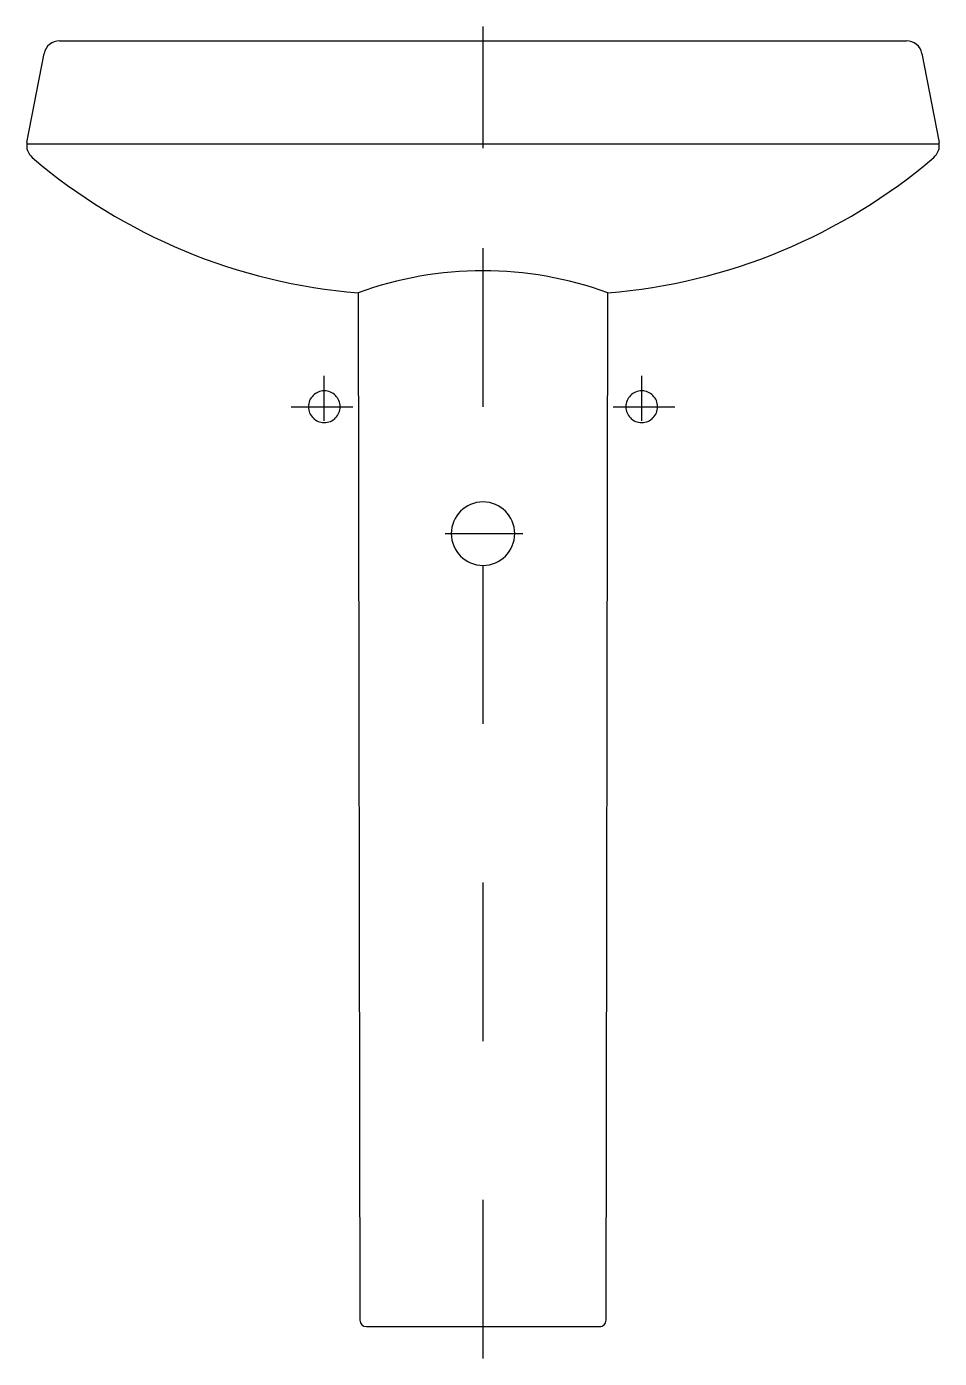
# Model space of a CAD drawing. Extents: x -689.371 to -688.796, y 604.667 to 605.506.
import ezdxf

# ---------------------------------------------------------------- set-up
doc = ezdxf.new("R2010")
doc.units = 0
doc.header["$LTSCALE"] = 0.2
doc.header["$MEASUREMENT"] = 0
for name, pattern in [('AXES', [0.54, 0.3, -0.08, 0.08, -0.08]), ('CACHE', [0.24, 0.12, -0.12]), ('CONTINU', [0])]:
    doc.linetypes.add(name, pattern=pattern)
doc.layers.get('0').update_dxf_attribs({"linetype": 'CONTINUOUS'})
doc.layers.add('DECA_EIXOS', color=5, linetype='AXES')

msp = doc.modelspace()

# ---------------------------------------------------------------- linework, layer by layer
at = {"linetype": 'CONTINU'}
for points in [[(-689.34983, 605.49744, 0.359603), (-689.35965, 605.48933)], [(-688.80653, 605.48933, 0.359608), (-688.81635, 605.49744)], [(-689.37042, 605.43335, 0.26956), (-689.3671, 605.42387)], [(-688.79909, 605.42387, 0.269548), (-688.79577, 605.43335)], [(-689.3671, 605.42387, 0.158312), (-689.16173, 605.33858)], [(-689.00446, 605.33858, 0.158316), (-688.79909, 605.42387)], [(-689.00446, 605.33858, 0.176253), (-689.16173, 605.33858)], [(-689.16059, 604.69069, 0.414207), (-689.15659, 604.68669)], [(-689.00959, 604.68669, 0.415334), (-689.00559, 604.69071)]]:
    msp.add_lwpolyline(points, format="xyb", dxfattribs=at)
for points in [[(-689.34983, 605.49744), (-688.81635, 605.49744)], [(-689.37042, 605.43335), (-689.35965, 605.48933)], [(-688.80653, 605.48933), (-688.79577, 605.43335)], [(-689.37055, 605.43244), (-688.79564, 605.43244)], [(-689.16173, 605.33858), (-689.16059, 604.69069)], [(-689.00559, 604.69071), (-689.00446, 605.33858)], [(-689.15659, 604.68669), (-689.00959, 604.68669)]]:
    msp.add_lwpolyline(points, dxfattribs=at)
at = {"linetype": 'CACHE'}
for points in [[(-689.18309, 605.27669, 1), (-689.18309, 605.25669)], [(-689.18309, 605.25669, 1), (-689.18309, 605.27669)], [(-688.98309, 605.27669, 1), (-688.98309, 605.25669)], [(-688.98309, 605.25669, 1), (-688.98309, 605.27669)], [(-689.08309, 605.20669, 1), (-689.08309, 605.16669)], [(-689.08309, 605.16669, 1), (-689.08309, 605.20669)]]:
    msp.add_lwpolyline(points, format="xyb", dxfattribs=at)
at = {"layer": 'DECA_EIXOS'}
for points in [[(-689.08309, 605.42967), (-689.08309, 605.50637)], [(-689.08309, 604.66669), (-689.08309, 605.37717)], [(-689.18309, 605.25778), (-689.18309, 605.2861)], [(-688.98309, 605.25778), (-688.98309, 605.2861)], [(-689.20396, 605.26669), (-689.1652, 605.26669)], [(-689.00099, 605.26669), (-688.96223, 605.26669)], [(-689.10685, 605.18669), (-689.05808, 605.18669)]]:
    msp.add_lwpolyline(points, dxfattribs=at)

doc.saveas('drawing.dxf')
